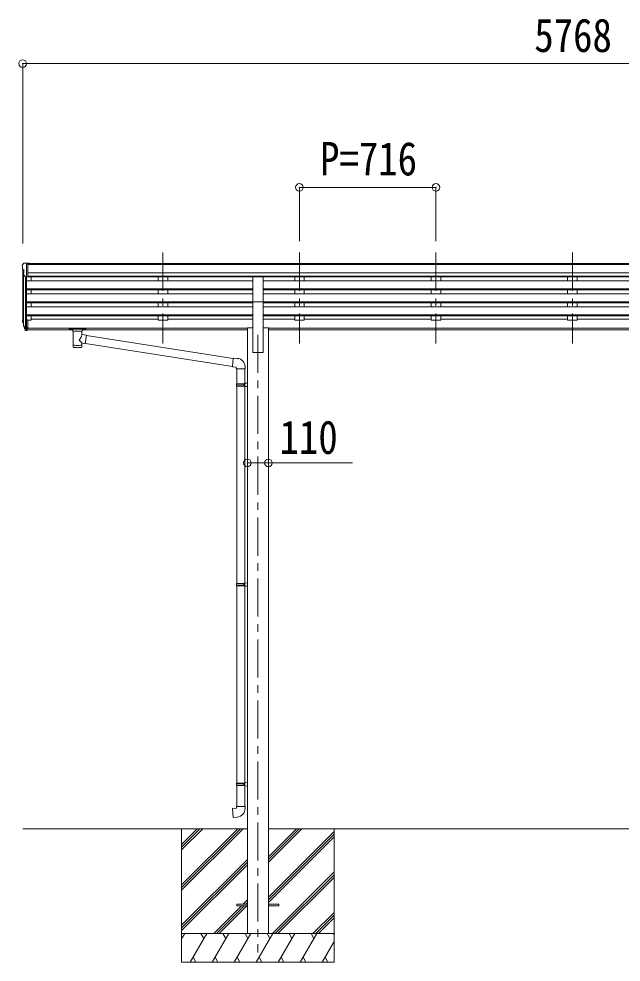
# Model space of a CAD drawing. Units: millimetres at full size, sheet at 1:40; some dimension numbers follow another scale. Extents: x -11243 to 11243, y -7760 to 7760.
# Drawn here: x 1198 to 4358, y -5060 to -108 of the extents above; entities that cross this region are included whole.
import ezdxf
from ezdxf.enums import TextEntityAlignment as Align

# ---------------------------------------------------------------- set-up
doc = ezdxf.new("R2010")
doc.units = ezdxf.units.MM
doc.header["$LTSCALE"] = 40
doc.header["$PDMODE"] = 32
doc.header["$PDSIZE"] = 40
doc.linetypes.add('CHAIN1', pattern=[8, 5, -1, 1, -1])
for name, color, linetype, lineweight in [('0-0_0', 7, 'Continuous', 9), ('0-1_本体', 5, 'CHAIN1', 9), ('0-3_ELV2', 4, 'Continuous', 9), ('0-6_OTH_LINE', 6, 'Continuous', 9), ('0-9_OUTLINE', 7, 'Continuous', 9)]:
    doc.layers.add(name, color=color, linetype=linetype, lineweight=lineweight)
doc.styles.add('ＭＳ ゴシック', font='')
doc.styles.get('ＭＳ ゴシック').set_extended_font_data('MS Gothic')

msp = doc.modelspace()

# ---------------------------------------------------------------- linework, layer by layer
at = {"layer": '0-0_0'}
for p, q in [((1218.12, -4359.71), (2396.92, -4359.71)), ((2052.12, -4359.71), (2052.12, -5059.71)), ((2052.12, -4653.89), (2346.3, -4359.71)), ((2052.12, -4668.03), (2360.44, -4359.71)), ((2052.12, -4682.17), (2374.58, -4359.71)), ((2052.12, -4470.04), (2162.45, -4359.71)), ((2052.12, -4455.9), (2148.3, -4359.71)), ((2052.12, -4441.76), (2134.16, -4359.71)), ((2507.32, -4535.34), (2682.95, -4359.71)), ((2507.32, -4521.2), (2668.8, -4359.71)), ((2507.32, -4507.05), (2654.66, -4359.71)), ((2507.32, -4359.71), (5696.92, -4359.71)), ((2507.32, -4719.18), (2852.12, -4374.39)), ((2507.32, -4733.33), (2852.12, -4388.53)), ((2507.32, -4747.47), (2852.12, -4402.67)), ((2852.12, -4359.71), (2852.12, -5059.71)), ((2052.12, -4866.02), (2396.92, -4521.22)), ((2052.12, -4880.16), (2396.92, -4535.36)), ((2052.12, -4894.3), (2396.92, -4549.5)), ((2528.92, -4909.71), (2852.12, -4586.52)), ((2543.07, -4909.71), (2852.12, -4600.66)), ((2557.21, -4909.71), (2852.12, -4614.8)), ((2375.06, -4755.21), (2396.92, -4733.35)), ((2389.2, -4755.21), (2396.92, -4747.49)), ((2220.56, -4909.71), (2366.06, -4764.21)), ((2234.7, -4909.71), (2380.2, -4764.21)), ((2248.84, -4909.71), (2394.34, -4764.21)), ((2741.06, -4909.71), (2852.12, -4798.65)), ((2755.2, -4909.71), (2852.12, -4812.79)), ((2769.34, -4909.71), (2852.12, -4826.93)), ((2852.12, -4909.71), (2052.12, -4909.71)), ((2052.12, -4937.21), (2067.99, -4909.71)), ((2096.86, -5059.71), (2183.46, -4909.71)), ((2168.46, -4935.69), (2153.46, -4909.71)), ((2212.33, -5059.71), (2298.93, -4909.71)), ((2283.93, -4935.69), (2268.93, -4909.71)), ((2327.8, -5059.71), (2414.4, -4909.71)), ((2399.4, -4935.69), (2384.4, -4909.71)), ((2443.27, -5059.71), (2529.87, -4909.71)), ((2514.87, -4935.69), (2499.87, -4909.71)), ((2558.74, -5059.71), (2645.34, -4909.71)), ((2630.34, -4935.69), (2615.34, -4909.71)), ((2674.21, -5059.71), (2760.82, -4909.71)), ((2730.81, -4909.71), (2745.81, -4935.69)), ((2789.68, -5059.71), (2852.12, -4951.57)), ((2846.28, -4909.71), (2852.12, -4919.81)), ((2111.86, -5033.73), (2126.86, -5059.71)), ((2227.33, -5033.73), (2242.33, -5059.71)), ((2342.8, -5033.73), (2357.8, -5059.71)), ((2458.27, -5033.73), (2473.27, -5059.71)), ((2573.74, -5033.73), (2588.74, -5059.71)), ((2689.21, -5033.73), (2704.21, -5059.71)), ((2804.68, -5033.73), (2819.68, -5059.71)), ((2052.12, -5059.71), (2852.12, -5059.71))]:
    msp.add_line(p, q, dxfattribs=at)
at = {"layer": '0-1_本体'}
for p, q in [((1954.12, -1335.3), (1954.12, -1812.82)), ((1954.12, -1335.3), (1954.12, -1812.82)), ((2670.12, -1335.3), (2670.12, -1812.82)), ((2670.12, -1335.3), (2670.12, -1812.82)), ((3386.12, -1335.3), (3386.12, -1812.82)), ((3386.12, -1335.3), (3386.12, -1812.82)), ((4102.12, -1335.3), (4102.12, -1812.82)), ((4102.12, -1335.3), (4102.12, -1812.82)), ((2452.12, -1766.14), (2452.12, -5009.71))]:
    msp.add_line(p, q, dxfattribs=at)
at = {"layer": '0-3_ELV2'}
for p, q in [((1216.12, -1400.42), (1216.12, -1401.05)), ((1218.12, -1421.63), (1218.12, -1688.07)), ((1218.65, -1422.23), (1223.97, -1425.3)), ((1223.03, -1391.62), (1218.96, -1397.43)), ((1226.12, -1391.05), (1223.78, -1391.19)), ((1224.12, -1425.56), (1224.12, -1441.84)), ((1226.12, -1391.05), (1244.62, -1391.05)), ((1238.12, -1464.04), (1238.12, -1391.05)), ((1244.62, -1391.05), (1254.62, -1391.14)), ((1244.62, -1463.04), (1244.62, -1391.05)), ((6959.62, -1392.65), (1244.62, -1392.65)), ((6959.62, -1397.87), (1244.62, -1397.87)), ((1254.62, -1392.65), (1254.62, -1391.14)), ((1230.49, -1462.22), (1221.49, -1446.63)), ((1223.09, -1449.4), (1223.09, -1714.78)), ((1232.12, -1463.56), (1232.11, -1733.21)), ((1238.12, -1464.04), (1232.91, -1463.72)), ((1244.62, -1463.04), (1238.12, -1463.04)), ((1238.12, -1464.04), (1238.12, -1688.43)), ((1238.12, -1482.96), (2424.62, -1482.96)), ((6959.62, -1441.4), (1244.62, -1441.4)), ((6959.62, -1459.25), (1244.62, -1459.25)), ((2424.62, -1462.5), (1244.62, -1462.5)), ((1263.12, -1462.5), (1263.12, -1482.96)), ((1929.12, -1462.5), (1929.12, -1482.96)), ((1979.12, -1462.5), (1979.12, -1482.96)), ((2424.62, -1593.48), (2424.62, -1461.68)), ((2424.62, -1461.68), (2479.62, -1461.68)), ((2479.62, -1593.48), (2479.62, -1461.68)), ((5724.62, -1462.5), (2479.62, -1462.5)), ((5724.62, -1482.96), (2479.62, -1482.96)), ((2645.12, -1462.5), (2645.12, -1482.96)), ((2695.12, -1462.5), (2695.12, -1482.96)), ((3361.12, -1462.5), (3361.12, -1482.96)), ((3411.12, -1462.5), (3411.12, -1482.96)), ((4077.12, -1462.5), (4077.12, -1482.96)), ((4127.12, -1462.5), (4127.12, -1482.96)), ((1238.12, -1524.83), (2424.62, -1524.83)), ((1238.12, -1526.33), (2424.62, -1526.33)), ((1238.12, -1530.65), (2424.62, -1530.65)), ((1263.12, -1530.65), (1263.12, -1551.45)), ((1929.12, -1530.65), (1929.12, -1551.45)), ((1979.12, -1530.65), (1979.12, -1551.45)), ((5724.62, -1524.83), (2479.62, -1524.83)), ((5724.62, -1526.33), (2479.62, -1526.33)), ((5724.62, -1530.65), (2479.62, -1530.65)), ((2645.12, -1530.65), (2645.12, -1551.45)), ((2695.12, -1530.65), (2695.12, -1551.45)), ((3361.12, -1530.65), (3361.12, -1551.45)), ((3411.12, -1530.65), (3411.12, -1551.45)), ((4077.12, -1530.65), (4077.12, -1551.45)), ((4127.12, -1530.65), (4127.12, -1551.45)), ((1238.12, -1551.45), (2424.62, -1551.45)), ((5724.62, -1551.45), (2479.62, -1551.45)), ((1238.12, -1593.33), (2424.62, -1593.33)), ((1238.12, -1594.82), (2424.62, -1594.82)), ((1238.12, -1599.14), (2424.62, -1599.14)), ((1238.12, -1619.94), (2424.62, -1619.94)), ((1263.12, -1619.94), (1263.12, -1599.14)), ((1929.12, -1599.14), (1929.12, -1619.94)), ((1979.12, -1599.14), (1979.12, -1619.94)), ((2424.62, -1593.48), (2424.62, -1859.71)), ((2424.62, -1593.48), (2479.62, -1593.48)), ((5724.62, -1593.33), (2479.62, -1593.33)), ((2479.62, -1593.48), (2479.62, -1859.71)), ((5724.62, -1594.82), (2479.62, -1594.82)), ((5724.62, -1599.14), (2479.62, -1599.14)), ((5724.62, -1619.94), (2479.62, -1619.94)), ((2645.12, -1599.14), (2645.12, -1619.94)), ((2695.12, -1599.14), (2695.12, -1619.94)), ((3361.12, -1599.14), (3361.12, -1619.94)), ((3411.12, -1599.14), (3411.12, -1619.94)), ((4077.12, -1599.14), (4077.12, -1619.94)), ((4127.12, -1599.14), (4127.12, -1619.94)), ((1238.12, -1661.82), (2424.62, -1661.82)), ((1238.12, -1663.31), (2424.62, -1663.31)), ((1238.12, -1667.63), (2424.62, -1667.63)), ((1263.12, -1667.63), (1263.12, -1689.06)), ((1929.12, -1667.63), (1929.12, -1689.06)), ((1979.12, -1667.63), (1979.12, -1689.06)), ((5724.62, -1661.82), (2479.62, -1661.82)), ((5724.62, -1663.31), (2479.62, -1663.31)), ((5724.62, -1667.63), (2479.62, -1667.63)), ((2645.12, -1667.63), (2645.12, -1689.06)), ((2695.12, -1667.63), (2695.12, -1689.06)), ((3361.12, -1667.63), (3361.12, -1689.06)), ((3411.12, -1667.63), (3411.12, -1689.06)), ((4077.12, -1667.63), (4077.12, -1689.06)), ((4127.12, -1667.63), (4127.12, -1689.06)), ((1219.21, -1702.62), (1223.09, -1710.57)), ((1219.81, -1701.24), (1223.09, -1708.31)), ((1221.52, -1713.9), (1221.86, -1718.3)), ((1221.86, -1718.3), (1230.67, -1741.85)), ((1222.48, -1717.74), (1230.67, -1733.92)), ((1231.68, -1732.79), (1223.93, -1717.38)), ((1238.12, -1688.43), (1238.12, -1743.21)), ((1244.62, -1688.43), (1238.12, -1688.43)), ((1244.62, -1728.56), (1238.12, -1728.56)), ((1244.62, -1688.43), (1244.62, -1742.46)), ((1263.12, -1689.06), (1244.62, -1689.06)), ((1244.62, -1731.14), (2396.92, -1731.14)), ((1244.62, -1732.53), (2396.92, -1732.53)), ((1263.12, -1684.12), (1929.12, -1684.12)), ((1979.12, -1689.06), (1929.12, -1689.06)), ((1979.12, -1684.12), (2424.62, -1684.12)), ((2396.92, -1730.71), (2396.92, -4909.71)), ((2396.92, -1730.71), (2424.62, -1730.71)), ((2645.12, -1684.12), (2479.62, -1684.12)), ((2507.32, -1730.71), (2479.62, -1730.71)), ((2507.32, -1730.71), (2507.32, -4909.71)), ((5696.92, -1731.14), (2507.32, -1731.14)), ((5696.92, -1732.53), (2507.32, -1732.53)), ((2695.12, -1689.06), (2645.12, -1689.06)), ((3361.12, -1684.12), (2695.12, -1684.12)), ((3411.12, -1689.06), (3361.12, -1689.06)), ((4077.12, -1684.12), (3411.12, -1684.12)), ((4127.12, -1689.06), (4077.12, -1689.06)), ((4793.12, -1684.12), (4127.12, -1684.12)), ((1238.12, -1733.46), (1232.98, -1733.46)), ((1238.12, -1735.27), (1233.27, -1735.27)), ((1238.12, -1743.21), (1233.27, -1743.21)), ((1244.62, -1733.44), (1238.12, -1733.44)), ((1244.62, -1742.46), (1238.12, -1742.46)), ((1478.62, -1740.22), (1244.62, -1740.22)), ((2396.92, -1740.22), (1532.62, -1740.22)), ((5696.92, -1740.22), (2507.32, -1740.22)), ((2424.62, -1859.71), (2479.62, -1859.71)), ((2342.12, -4755.21), (2396.92, -4755.21)), ((2507.32, -4755.21), (2562.12, -4755.21)), ((2507.32, -4764.21), (2562.12, -4764.21)), ((2562.12, -4755.21), (2562.12, -4764.21))]:
    msp.add_line(p, q, dxfattribs=at)
msp.add_lwpolyline([(2342.12, -4755.21), (2342.12, -4764.21), (2396.92, -4764.21)], dxfattribs=at)
for centre, radius, start, end in [((1219.12, -1400.42), 3, 93, 180), ((1418.12, -1401.05), 202, 180, 184.94904), ((1223.02, -1417.86), 6.18, 185.7035, 224.99897), ((1223.84, -1392.19), 1, 93.5, 145), ((1223.82, -1425.56), 0.3, 0, 60), ((1224.09, -1445.13), 3, 94.7167, 210), ((1223.82, -1441.84), 0.3, 274.7167, 0), ((1233.09, -1460.72), 3, 210, 266.5), ((1247.3, -1693.51), 29.53, 186.50806, 197.98144), ((1248.7, -1691.75), 30.41, 187.1552, 198.19734)]:
    msp.add_arc(centre, radius, start, end, dxfattribs=at)
for centre, major_axis, ratio, start_param, end_param in [((1306.77, -1693.94), (-89.06, 1.43), 0.57596, 6.1962358, 6.3678173), ((1305.98, -1687.26), (87.93, 4.42), 0.541684, 3.0659337, 3.2228513), ((1222.83, -1713.9), (1.3, 0), 0.90356, 1.3700892, 3.347195), ((1308.75, -1697.71), (-89.07, 0), 0.90356, 0.2056023, 0.2515348), ((1308.03, -1693.84), (-88.05, 0), 0.90356, 0.2662965, 0.3003836), ((1232.98, -1732.11), (-1.5, 0), 0.90356, 0.5235988, 1.5707963), ((1233.27, -1732.56), (-3, 0), 0.90356, 0.5235988, 1.5707963), ((1233.27, -1740.49), (3, 0), 0.90356, 3.6651914, 4.712389)]:
    msp.add_ellipse(centre, major_axis=major_axis, ratio=ratio, start_param=start_param, end_param=end_param, dxfattribs=at)
at = {"layer": '0-6_OTH_LINE'}
for p, q in [((1218.12, -342.65), (1218.12, -1288.07)), ((1218.12, -342.65), (6986.12, -342.65)), ((2670.12, -992.65), (2670.12, -1275.11)), ((2670.12, -992.65), (3386.12, -992.65)), ((3386.12, -992.65), (3386.12, -1275.11)), ((2396.92, -2439.26), (2507.32, -2439.26))]:
    msp.add_line(p, q, dxfattribs=at)
at = {"layer": '0-6_OTH_LINE', "lineweight": 18}
msp.add_line((2507.32, -2439.26), (2947.89, -2439.26), dxfattribs=at)
at = {"layer": '0-6_OTH_LINE'}
for p in [(1218.12, -342.65), (2670.12, -992.65), (3386.12, -992.65), (2396.92, -2439.26), (2507.32, -2439.26)]:
    msp.add_point(p, dxfattribs=at)
at = {"layer": '0-9_OUTLINE'}
for p, q in [((1464.12, -1732.65), (1547.12, -1732.65)), ((1462.12, -1733.31), (1462.12, -1739.07)), ((1464.12, -1734.82), (1547.12, -1734.82)), ((1464.12, -1739.73), (1478.62, -1739.73)), ((1478.62, -1745.38), (1478.62, -1738.83)), ((1482.72, -1746.3), (1482.7, -1831.74)), ((1553.73, -1768.95), (1528.51, -1765.03)), ((1528.52, -1765.04), (1528.52, -1746.3)), ((1532.62, -1745.38), (1532.62, -1738.83)), ((1532.62, -1739.73), (1547.12, -1739.73)), ((1553.73, -1768.95), (1546.71, -1814.2)), ((1549.12, -1733.31), (1549.12, -1739.07)), ((2322.72, -1890.31), (1553.42, -1770.96)), ((1528.53, -1831.74), (1528.51, -1811.07)), ((1528.51, -1811.38), (1546.71, -1814.2)), ((2319.05, -1932.24), (1546.98, -1812.46)), ((2343.73, -1890.19), (2322.89, -1888.36)), ((2338.8, -1945.93), (2384.8, -1945.93)), ((2340.92, -1945.93), (2340.92, -2023.78)), ((2382.92, -1945.93), (2382.92, -2021.22)), ((2384.8, -1945.93), (2384.8, -1935.01)), ((2338.92, -2025.78), (2339.92, -2023.78)), ((2338.92, -2025.78), (2382.92, -2025.78)), ((2338.92, -2025.78), (2338.92, -2033.78)), ((2339.92, -2023.78), (2382.92, -2023.78)), ((2378.44, -2025.78), (2378.01, -2023.78)), ((2380.92, -2021.28), (2396.92, -2020.81)), ((2380.92, -2023.28), (2380.92, -2021.28)), ((2380.92, -2023.28), (2382.92, -2023.28)), ((2396.92, -2020.81), (2396.92, -2038.75)), ((2338.92, -2033.78), (2382.92, -2033.78)), ((2338.92, -2033.78), (2339.92, -2035.78)), ((2339.92, -2035.78), (2382.92, -2035.78)), ((2340.92, -2035.78), (2340.92, -3071.96)), ((2380.92, -2038.28), (2380.92, -2036.28)), ((2380.92, -2038.28), (2396.92, -2038.75)), ((2382.92, -2038.34), (2382.92, -3069.4)), ((2380.92, -3069.46), (2396.92, -3068.99)), ((2380.92, -3071.46), (2380.92, -3069.46)), ((2396.92, -3068.99), (2396.92, -3086.93)), ((2338.92, -3073.96), (2339.92, -3071.96)), ((2338.92, -3073.96), (2382.92, -3073.96)), ((2338.92, -3073.96), (2338.92, -3081.96)), ((2338.92, -3081.96), (2382.92, -3081.96)), ((2338.92, -3081.96), (2339.92, -3083.96)), ((2339.92, -3071.96), (2382.92, -3071.96)), ((2339.92, -3083.96), (2382.92, -3083.96)), ((2340.92, -3083.96), (2340.92, -4120.15)), ((2378.44, -3073.96), (2378.01, -3071.96)), ((2380.92, -3071.46), (2382.92, -3071.46)), ((2380.92, -3086.46), (2380.92, -3084.46)), ((2380.92, -3086.46), (2396.92, -3086.93)), ((2382.92, -3086.52), (2382.92, -4117.59)), ((2338.92, -4122.15), (2339.92, -4120.15)), ((2338.92, -4122.15), (2382.92, -4122.15)), ((2338.92, -4122.15), (2338.92, -4130.15)), ((2338.92, -4130.15), (2382.92, -4130.15)), ((2338.92, -4130.15), (2339.92, -4132.15)), ((2339.92, -4120.15), (2382.92, -4120.15)), ((2339.92, -4132.15), (2382.92, -4132.15)), ((2340.92, -4132.15), (2340.92, -4242.15)), ((2378.44, -4122.15), (2378.01, -4120.15)), ((2380.92, -4117.65), (2396.92, -4117.18)), ((2380.92, -4119.65), (2380.92, -4117.65)), ((2380.92, -4119.65), (2382.92, -4119.65)), ((2380.92, -4134.65), (2380.92, -4132.65)), ((2380.92, -4134.65), (2396.92, -4135.12)), ((2382.92, -4134.71), (2382.92, -4242.15)), ((2396.92, -4117.18), (2396.92, -4135.12)), ((2338.92, -4242.15), (2384.92, -4242.15)), ((2338.92, -4252.15), (2338.92, -4242.15)), ((2384.92, -4242.15), (2384.92, -4253.07))]:
    msp.add_line(p, q, dxfattribs=at)
for points in [[(1462.12, -1733.31), (1462.15, -1733.11), (1462.24, -1732.98), (1462.33, -1732.88), (1462.44, -1732.82), (1462.56, -1732.78), (1462.85, -1732.72), (1463.34, -1732.67), (1463.88, -1732.65), (1464.12, -1732.65)], [(1547.12, -1732.65), (1547.47, -1732.65), (1548, -1732.68), (1548.45, -1732.73), (1548.75, -1732.8), (1548.92, -1732.9), (1549.04, -1733.04), (1549.11, -1733.22), (1549.12, -1733.31)], [(1462.12, -1739.07), (1462.15, -1739.26), (1462.24, -1739.4), (1462.33, -1739.49), (1462.44, -1739.55), (1462.56, -1739.6), (1462.85, -1739.66), (1463.34, -1739.71), (1463.88, -1739.73), (1464.12, -1739.73)], [(1547.12, -1739.73), (1547.47, -1739.73), (1548, -1739.7), (1548.45, -1739.65), (1548.75, -1739.57), (1548.92, -1739.47), (1549.04, -1739.34), (1549.11, -1739.16), (1549.12, -1739.07)], [(2322.89, -1888.36), (2318.88, -1934.19), (2338.8, -1935.93), (2338.8, -1945.93)], [(2378.44, -2025.78), (2378.44, -2033.78), (2378.01, -2035.78)], [(2380.92, -2036.28), (2382.92, -2036.28), (2382.92, -2023.28)], [(2378.44, -3073.96), (2378.44, -3081.96), (2378.01, -3083.96)], [(2380.92, -3084.46), (2382.92, -3084.46), (2382.92, -3071.46)], [(2378.44, -4122.15), (2378.44, -4130.15), (2378.01, -4132.15)], [(2380.92, -4132.65), (2382.92, -4132.65), (2382.92, -4119.65)], [(2343.84, -4297.9), (2323, -4299.72), (2318.99, -4253.89), (2338.92, -4252.15)]]:
    msp.add_lwpolyline(points, dxfattribs=at)
for centre, start, end in [((2339.8, -1935.01), 0, 85), ((2339.92, -4253.07), 275, 0)]:
    msp.add_arc(centre, 45, start, end, dxfattribs=at)
for centre, major_axis, ratio, start_param, end_param in [((1464.12, -1735.04), (2, 0), 0.109601, 3.1415927, 4.712389), ((1505.62, -1745.29), (27.06, 0), 0.069685, 3.1415927, 6.2831853), ((1505.62, -1738.83), (27, 0), 0.070066, 6.2831853, 9.424778), ((1505.61, -1791.57), (-22.81, -26.62), 0.234429, 1.6855472, 3.1268519), ((1516.62, -1742.81), (16, 0), 0.361356, 6.2636979, 6.2831853), ((1547.12, -1735.04), (2, 0), 0.109601, 4.712389, 6.2831853), ((1505.62, -1831.74), (22.92, 0), 0.101955, 3.1415499, 6.2833984), ((1505.62, -1819.29), (22.91, 0), 0.122865, 3.1415927, 6.2831853), ((1508.17, -1788.93), (20.32, -22.25), 0.045535, 0.0389954, 1.3075346)]:
    msp.add_ellipse(centre, major_axis=major_axis, ratio=ratio, start_param=start_param, end_param=end_param, dxfattribs=at)

# ---------------------------------------------------------------- texts
at = {"layer": '0-6_OTH_LINE', "color": 7, "style": 'ＭＳ ゴシック', "width": 0.85}
for s, p in [('5768', (3902.12, -334.65)), ('P=716', (2778.12, -982.65)), ('110', (2565.6, -2444.64))]:
    msp.add_text(s, height=176, dxfattribs=at).set_placement(p, align=Align.BOTTOM_LEFT)

doc.saveas('drawing.dxf')
